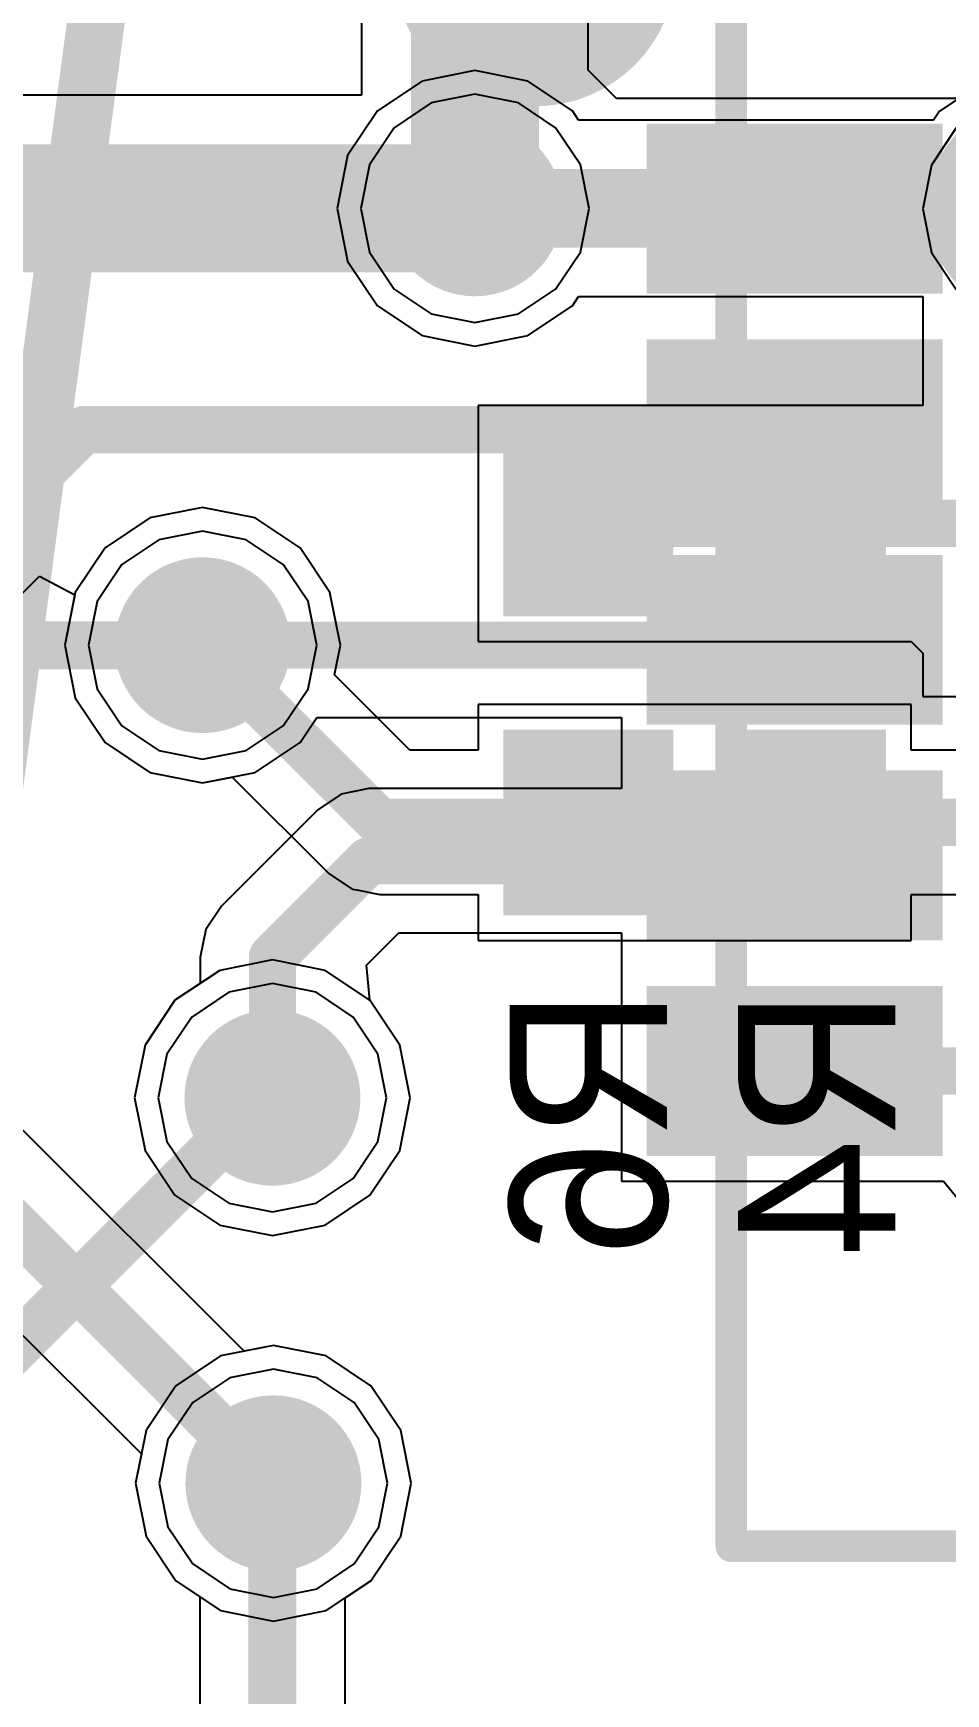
# Model space of a CAD drawing. Header units: millimetres. Extents: x 6 to 417, y 41 to 311.
# Drawn here: x 112.36 to 115.26, y 101.23 to 106.51 of the extents above; entities that cross this region are included whole.
import ezdxf

# ---------------------------------------------------------------- set-up
doc = ezdxf.new("R2010")
doc.units = ezdxf.units.MM
for name, color, linetype in [('BottomLayer', 5, 'Continuous'), ('BottomOverlay', 54, 'Continuous'), ('BottomPaste', 16, 'Continuous'), ('BottomSolder', 6, 'Continuous'), ('DrillDrawing', 1, 'Continuous'), ('KeepOutLayer', 6, 'Continuous'), ('Mechanical2', 216, 'Continuous'), ('Mechanical4', 56, 'Continuous'), ('MidLayer1', 16, 'Continuous'), ('MidLayer2', 76, 'Continuous'), ('MultiLayer', 9, 'Continuous'), ('TopLayer', 1, 'Continuous'), ('TopOverlay', 2, 'Continuous'), ('TopPaste', 8, 'Continuous'), ('TopSolder', 216, 'Continuous')]:
    doc.layers.add(name, color=color, linetype=linetype)

msp = doc.modelspace()

# ---------------------------------------------------------------- linework, layer by layer
at = {"layer": 'BottomLayer'}
for p, q in [((113.7649744, 106.38885504), (113.59743092, 106.3555277)), ((113.93251788, 106.3555277), (113.7649744, 106.38885504)), ((113.59743092, 106.3555277), (113.45539412, 106.26062314)), ((114.07455468, 106.26062314), (113.93251788, 106.3555277)), ((115.38245656, 106.35448376), (115.24041976, 106.2595792)), ((113.45539412, 106.26062314), (113.36048956, 106.11858634)), ((114.09406188, 106.23142838), (114.07455468, 106.26062314)), ((115.22161106, 106.23142838), (114.09406188, 106.23142838)), ((115.24041976, 106.2595792), (115.22161106, 106.23142838)), ((113.36048956, 106.11858634), (113.32716222, 105.95104286)), ((113.32716222, 105.95104286), (113.36048956, 105.78349938)), ((113.36048956, 105.78349938), (113.45539412, 105.64146258)), ((113.45539412, 105.64146258), (113.59743092, 105.54655802)), ((113.93251788, 105.54655802), (114.07455468, 105.64146258)), ((114.07455468, 105.64146258), (114.09406188, 105.67065734)), ((114.09406188, 105.67065734), (115.18749886, 105.67065734)), ((115.18749886, 105.67065734), (115.18749886, 105.54999972)), ((113.59743092, 105.54655802), (113.7649744, 105.51323068)), ((113.7649744, 105.51323068), (113.93251788, 105.54655802)), ((115.18749886, 105.54999972), (115.18749886, 105.54999972)), ((115.18749886, 105.54999972), (115.18749886, 105.54999972)), ((115.18749886, 105.54999972), (115.18749886, 105.54999718)), ((115.18749886, 105.54999718), (115.1875014, 105.54999718)), ((115.1875014, 105.54999718), (115.1875014, 105.32500144)), ((115.14999576, 105.3249989), (113.77499978, 105.3249989)), ((113.77499978, 105.3249989), (113.77499978, 104.57500294)), ((115.1875014, 105.32500144), (115.14999576, 105.32500144)), ((115.14999576, 105.32500144), (115.14999576, 105.3249989)), ((112.73245678, 104.96748374), (112.59041998, 104.87257918)), ((112.90000026, 105.00081108), (112.73245678, 104.96748374)), ((113.06754374, 104.96748374), (112.90000026, 105.00081108)), ((113.20958054, 104.87257918), (113.06754374, 104.96748374)), ((112.59041998, 104.87257918), (112.49551542, 104.73054238)), ((113.3044851, 104.73054238), (113.20958054, 104.87257918)), ((112.49551542, 104.73054238), (112.46218808, 104.5629989)), ((113.33781244, 104.5629989), (113.3044851, 104.73054238)), ((112.46218808, 104.5629989), (112.49551542, 104.39545542)), ((113.3190012, 104.46842708), (113.33781244, 104.5629989)), ((113.77499978, 104.57500294), (115.14999576, 104.57500294)), ((115.14999576, 104.57500294), (115.14999322, 104.57500294)), ((115.14999322, 104.57500294), (115.1875014, 104.53749476)), ((115.14999576, 104.57500294), (115.14999576, 104.57500294)), ((115.1875014, 104.53749476), (115.1875014, 104.39999948)), ((113.55802282, 104.22940546), (113.3190012, 104.46842708)), ((112.49551542, 104.39545542), (112.59041998, 104.25341862)), ((115.1499983, 104.37499826), (113.77499978, 104.37499826)), ((113.77499978, 104.37499826), (113.77499978, 104.22940546)), ((115.1499983, 104.22940546), (115.1499983, 104.37499826)), ((115.1875014, 104.39999948), (115.49112792, 104.39999948)), ((112.59041998, 104.25341862), (112.73245678, 104.15851406)), ((113.77499978, 104.22940546), (113.55802282, 104.22940546)), ((115.45879626, 104.22940546), (115.1499983, 104.22940546)), ((112.73245678, 104.15851406), (112.90000026, 104.12518672)), ((112.90000026, 104.12518672), (112.99457208, 104.14399796)), ((112.99457208, 104.14399796), (113.30078432, 103.83778572)), ((113.30078432, 103.83778572), (113.37520886, 103.7880576)), ((113.37520886, 103.7880576), (113.38977576, 103.78515946)), ((113.38977576, 103.78515946), (113.46299888, 103.77059256)), ((113.46299888, 103.77059256), (113.46301158, 103.7705951)), ((113.46301158, 103.7705951), (113.77499978, 103.7705951)), ((113.77499978, 103.7705951), (113.77499978, 103.6250023)), ((115.1499983, 103.6250023), (115.1499983, 103.7705951)), ((115.1499983, 103.7705951), (115.51184924, 103.7705951)), ((113.77499978, 103.6250023), (115.1499983, 103.6250023)), ((112.9544477, 103.5294856), (112.8124109, 103.43458104)), ((113.12199118, 103.56281294), (112.9544477, 103.5294856)), ((113.28953466, 103.5294856), (113.12199118, 103.56281294)), ((113.43157146, 103.43458104), (113.28953466, 103.5294856)), ((112.8124109, 103.43458104), (112.71750634, 103.29254424)), ((113.52647602, 103.29254424), (113.43157146, 103.43458104)), ((112.71750634, 103.29254424), (112.684179, 103.12500076)), ((113.55980336, 103.12500076), (113.52647602, 103.29254424)), ((112.684179, 103.12500076), (112.71750634, 102.95745728)), ((113.52647602, 102.95745728), (113.55980336, 103.12500076)), ((113.03187706, 102.31928736), (112.29843682, 103.05272506)), ((112.71750634, 102.95745728), (112.8124109, 102.81542048)), ((113.43157146, 102.81542048), (113.52647602, 102.95745728)), ((112.8124109, 102.81542048), (112.9544477, 102.72051592)), ((113.28953466, 102.72051592), (113.43157146, 102.81542048)), ((111.98897846, 102.70986062), (112.70571312, 101.99312342)), ((112.9544477, 102.72051592), (113.12199118, 102.68718858)), ((113.12199118, 102.68718858), (113.28953466, 102.72051592)), ((113.12500108, 102.33781158), (113.03187706, 102.31928736)), ((113.29254456, 102.30448424), (113.12500108, 102.33781158)), ((113.43458136, 102.20957968), (113.29254456, 102.30448424)), ((113.52948592, 102.06754288), (113.43458136, 102.20957968)), ((113.56281326, 101.8999994), (113.52948592, 102.06754288)), ((112.70571312, 101.99312342), (112.6871889, 101.8999994)), ((112.6871889, 101.8999994), (112.72051624, 101.73245592)), ((113.52948592, 101.73245592), (113.56281326, 101.8999994)), ((112.72051624, 101.73245592), (112.8154208, 101.59041912)), ((113.43458136, 101.59041912), (113.52948592, 101.73245592)), ((112.8154208, 101.59041912), (112.9574576, 101.49551456)), ((113.29254456, 101.49551456), (113.43458136, 101.59041912)), ((112.9574576, 101.49551456), (113.12500108, 101.46218722)), ((113.12500108, 101.46218722), (113.29254456, 101.49551456))]:
    msp.add_line(p, q, dxfattribs=at)
for points, const_width in [([(113.6252744, 105.95104286, 1), (113.9046744, 105.95104286, 1)], 0.2794), ([(113.70247516, 105.95104286, 1), (113.82747364, 105.95104286, 1)], 0.12499848), ([(114.08749852, 104.95000092, 1), (114.16249964, 104.95000092, 1)], 0.07499858), ([(112.76030026, 104.5629989, 1), (113.03970026, 104.5629989, 1)], 0.2794), ([(112.8624997, 104.5629989, 1), (112.93750082, 104.5629989, 1)], 0.07499858), ([(113.42549832, 104.00000028, 1), (113.50049944, 104.00000028, 1)], 0.07499858), ([(113.42549832, 104.00000028, 1), (113.50049944, 104.00000028, 1)], 0.07499858), ([(114.08749852, 104.00000028, 1), (114.16249964, 104.00000028, 1)], 0.07499858), ([(114.76249844, 104.00000028, 1), (114.83749956, 104.00000028, 1)], 0.07499858), ([(112.98229118, 103.12500076, 1), (113.26169118, 103.12500076, 1)], 0.2794), ([(112.98530108, 101.8999994, 1), (113.26470108, 101.8999994, 1)], 0.2794), ([(113.08690108, 101.8999994, 1), (113.16310108, 101.8999994, 1)], 0.07619999999999999)]:
    msp.add_lwpolyline(points, format="xyb", close=True, dxfattribs=dict(at, const_width=const_width))
for points, const_width in [([(113.7649744, 105.95104286), (116.19999874, 105.95104286)], 0.2499995), ([(114.12499908, 104.95000092), (115.55000004, 104.95000092)], 0.1499997), ([(112.90000026, 104.5629989), (113.46299888, 104.00000028)], 0.1499997), ([(113.46299888, 104.00000028), (114.12499908, 104.00000028)], 0.1499997), ([(114.799999, 104.00000028), (115.87500066, 104.00000028)], 0.1499997), ([(111.89999972, 103.12500076), (113.12500108, 101.8999994)], 0.1524)]:
    msp.add_lwpolyline(points, dxfattribs=dict(at, const_width=const_width))
for points in [[(114.32499868, 104.72500264), (114.32499868, 105.1749992), (113.92499948, 104.72500264), (113.92499948, 105.1749992)], [(114.5999994, 105.1749992), (114.5999994, 104.72500264), (114.9999986, 105.1749992), (114.9999986, 104.72500264)], [(114.32499868, 103.775002), (114.32499868, 104.22499856), (113.92499948, 103.775002), (113.92499948, 104.22499856)], [(114.5999994, 104.22499856), (114.5999994, 103.775002), (114.9999986, 104.22499856), (114.9999986, 103.775002)]]:
    msp.add_solid(points, dxfattribs=at)
at = {"layer": 'BottomPaste'}
for points in [[(114.27499878, 104.77500254), (114.27499878, 105.1249993), (113.97499938, 104.77500254), (113.97499938, 105.1249993)], [(114.6499993, 105.1249993), (114.6499993, 104.77500254), (114.9499987, 105.1249993), (114.9499987, 104.77500254)], [(114.27499878, 103.8250019), (114.27499878, 104.17499866), (113.97499938, 103.8250019), (113.97499938, 104.17499866)], [(114.6499993, 104.17499866), (114.6499993, 103.8250019), (114.9499987, 104.17499866), (114.9499987, 103.8250019)]]:
    msp.add_solid(points, dxfattribs=at)
at = {"layer": 'BottomSolder', "const_width": 0.34939986}
msp.add_lwpolyline([(115.37530138, 105.94999892, 1), (115.7246987, 105.94999892, 1)], format="xyb", close=True, dxfattribs=at)
at = {"layer": 'BottomSolder'}
for points in [[(114.39499854, 104.65500278), (114.39499854, 105.24499906), (113.85499962, 104.65500278), (113.85499962, 105.24499906)], [(114.52999954, 105.24499906), (114.52999954, 104.65500278), (115.06999846, 105.24499906), (115.06999846, 104.65500278)], [(114.39499854, 103.70500214), (114.39499854, 104.29499842), (113.85499962, 103.70500214), (113.85499962, 104.29499842)], [(114.52999954, 104.29499842), (114.52999954, 103.70500214), (115.06999846, 104.29499842), (115.06999846, 103.70500214)]]:
    msp.add_solid(points, dxfattribs=at)
at = {"layer": 'DrillDrawing', "const_width": 0.0999998}
for points in [[(119.98573666, 98.99999758, -39.99635117031188), (119.98573666, 101.00000374)], [(119.98186824, 99.00000012, -39.98872022724051), (119.98186824, 101.0000012)]]:
    msp.add_lwpolyline(points, format="xyb", dxfattribs=at)
at = {"layer": 'DrillDrawing', "const_width": 0.1524}
for points in [[(113.6887744, 105.95104286, 1), (113.8411744, 105.95104286, 1)], [(112.82380026, 104.5629989, 1), (112.97620026, 104.5629989, 1)], [(113.04579118, 103.12500076, 1), (113.19819118, 103.12500076, 1)], [(113.04880108, 101.8999994, 1), (113.20120108, 101.8999994, 1)]]:
    msp.add_lwpolyline(points, format="xyb", close=True, dxfattribs=at)
at = {"layer": 'KeepOutLayer', "const_width": 0.0999998}
msp.add_lwpolyline([(119.98573666, 98.99999758, -39.99635117031188), (119.98573666, 101.00000374)], format="xyb", dxfattribs=at)
at = {"layer": 'Mechanical2', "const_width": 0.0999998}
for points in [[(114.57887676, 101.70000234), (114.57887676, 106.6000027)], [(114.57887676, 101.70000234), (116.97887958, 101.70000234)]]:
    msp.add_lwpolyline(points, dxfattribs=at)
at = {"layer": 'Mechanical2', "const_width": 0.0499999}
msp.add_lwpolyline([(114.55387808, 101.70000234, 1), (114.60387544, 101.70000234, 1)], format="xyb", close=True, dxfattribs=at)
msp.add_lwpolyline([(114.55387808, 101.70000234, 1), (114.60387544, 101.70000234, 1)], format="xyb", close=True, dxfattribs=at)
at = {"layer": 'Mechanical4', "const_width": 0.0999998}
for points in [[(111.27552294, 96.54086864), (113.17474698, 110.8525342)], [(111.20199502, 96.61421876), (113.07337812, 110.7160981)]]:
    msp.add_lwpolyline(points, dxfattribs=at)
at = {"layer": 'MidLayer1'}
for p, q in [((113.6262269, 106.28601044), (113.5085995, 106.20741776)), ((113.7649744, 106.31361008), (113.6262269, 106.28601044)), ((113.9037219, 106.28601044), (113.7649744, 106.31361008)), ((114.0213493, 106.20741776), (113.9037219, 106.28601044)), ((113.5085995, 106.20741776), (113.43000682, 106.08979036)), ((114.09994198, 106.08979036), (114.0213493, 106.20741776)), ((115.29362514, 106.20637382), (115.21503246, 106.08874642)), ((113.43000682, 106.08979036), (113.40240718, 105.95104286)), ((114.12754162, 105.95104286), (114.09994198, 106.08979036)), ((115.21503246, 106.08874642), (115.18743282, 105.94999892)), ((113.40240718, 105.95104286), (113.43000682, 105.81229536)), ((114.09994198, 105.81229536), (114.12754162, 105.95104286)), ((115.18743282, 105.94999892), (115.21503246, 105.81125142)), ((113.43000682, 105.81229536), (113.5085995, 105.69466796)), ((114.0213493, 105.69466796), (114.09994198, 105.81229536)), ((115.21503246, 105.81125142), (115.29362514, 105.69362402)), ((113.5085995, 105.69466796), (113.6262269, 105.61607528)), ((113.9037219, 105.61607528), (114.0213493, 105.69466796)), ((113.6262269, 105.61607528), (113.7649744, 105.58847564)), ((113.7649744, 105.58847564), (113.9037219, 105.61607528)), ((112.76125276, 104.89796648), (112.64362536, 104.8193738)), ((112.90000026, 104.92556612), (112.76125276, 104.89796648)), ((113.03874776, 104.89796648), (112.90000026, 104.92556612)), ((113.15637516, 104.8193738), (113.03874776, 104.89796648)), ((112.64362536, 104.8193738), (112.56503268, 104.7017464)), ((113.23496784, 104.7017464), (113.15637516, 104.8193738)), ((112.56503268, 104.7017464), (112.53743304, 104.5629989)), ((113.26256748, 104.5629989), (113.23496784, 104.7017464)), ((112.53743304, 104.5629989), (112.56503268, 104.4242514)), ((113.23496784, 104.4242514), (113.26256748, 104.5629989)), ((112.56503268, 104.4242514), (112.64362536, 104.306624)), ((113.15637516, 104.306624), (113.23496784, 104.4242514)), ((112.64362536, 104.306624), (112.76125276, 104.22803132)), ((113.03874776, 104.22803132), (113.15637516, 104.306624)), ((112.76125276, 104.22803132), (112.90000026, 104.20043168)), ((112.90000026, 104.20043168), (113.03874776, 104.22803132)), ((113.12199118, 103.48756798), (112.98324368, 103.45996834)), ((113.26073868, 103.45996834), (113.12199118, 103.48756798)), ((112.98324368, 103.45996834), (112.86561628, 103.38137566)), ((113.37836608, 103.38137566), (113.26073868, 103.45996834)), ((112.86561628, 103.38137566), (112.7870236, 103.26374826)), ((113.45695876, 103.26374826), (113.37836608, 103.38137566)), ((112.7870236, 103.26374826), (112.75942396, 103.12500076)), ((113.4845584, 103.12500076), (113.45695876, 103.26374826)), ((112.75942396, 103.12500076), (112.7870236, 102.98625326)), ((113.45695876, 102.98625326), (113.4845584, 103.12500076)), ((112.7870236, 102.98625326), (112.86561628, 102.86862586)), ((113.37836608, 102.86862586), (113.45695876, 102.98625326)), ((112.86561628, 102.86862586), (112.98324368, 102.79003318)), ((113.26073868, 102.79003318), (113.37836608, 102.86862586)), ((112.98324368, 102.79003318), (113.12199118, 102.76243354)), ((113.12199118, 102.76243354), (113.26073868, 102.79003318)), ((113.12500108, 102.26256662), (112.98625358, 102.23496698)), ((113.26374858, 102.23496698), (113.12500108, 102.26256662)), ((112.98625358, 102.23496698), (112.86862618, 102.1563743)), ((113.38137598, 102.1563743), (113.26374858, 102.23496698)), ((112.86862618, 102.1563743), (112.7900335, 102.0387469)), ((113.45996866, 102.0387469), (113.38137598, 102.1563743)), ((112.7900335, 102.0387469), (112.76243386, 101.8999994)), ((113.4875683, 101.8999994), (113.45996866, 102.0387469)), ((112.76243386, 101.8999994), (112.7900335, 101.7612519)), ((113.45996866, 101.7612519), (113.4875683, 101.8999994)), ((112.7900335, 101.7612519), (112.86862618, 101.6436245)), ((113.38137598, 101.6436245), (113.45996866, 101.7612519)), ((112.86862618, 101.6436245), (112.98625358, 101.56503182)), ((113.26374858, 101.56503182), (113.38137598, 101.6436245)), ((112.98625358, 101.56503182), (113.12500108, 101.53743218)), ((113.12500108, 101.53743218), (113.26374858, 101.56503182))]:
    msp.add_line(p, q, dxfattribs=at)
at = {"layer": 'MidLayer1', "const_width": 0.2794}
for points in [[(113.6252744, 105.95104286, 1), (113.9046744, 105.95104286, 1)], [(112.76030026, 104.5629989, 1), (113.03970026, 104.5629989, 1)], [(112.98229118, 103.12500076, 1), (113.26169118, 103.12500076, 1)], [(112.98530108, 101.8999994, 1), (113.26470108, 101.8999994, 1)]]:
    msp.add_lwpolyline(points, format="xyb", close=True, dxfattribs=at)
at = {"layer": 'MidLayer2'}
for points, const_width in [([(113.6252744, 105.95104286, 1), (113.9046744, 105.95104286, 1)], 0.2794), ([(112.76030026, 104.5629989, 1), (113.03970026, 104.5629989, 1)], 0.2794), ([(112.86190026, 104.5629989, 1), (112.93810026, 104.5629989, 1)], 0.07619999999999999), ([(112.98229118, 103.12500076, 1), (113.26169118, 103.12500076, 1)], 0.2794), ([(113.07289552, 103.13599388, 1), (113.14909552, 103.13599388, 1)], 0.07619999999999999), ([(112.98530108, 101.8999994, 1), (113.26470108, 101.8999994, 1)], 0.2794)]:
    msp.add_lwpolyline(points, format="xyb", close=True, dxfattribs=dict(at, const_width=const_width))
at = {"layer": 'MidLayer2', "const_width": 0.1524}
for points in [[(110.2130003, 104.5629989), (112.90000026, 104.5629989)], [(111.87500104, 101.8999994), (113.11099552, 103.13599388)]]:
    msp.add_lwpolyline(points, dxfattribs=at)
at = {"layer": 'MultiLayer', "const_width": 0.2794}
for points in [[(113.6252744, 105.95104286, 1), (113.9046744, 105.95104286, 1)], [(112.76030026, 104.5629989, 1), (113.03970026, 104.5629989, 1)], [(112.98229118, 103.12500076, 1), (113.26169118, 103.12500076, 1)], [(112.98530108, 101.8999994, 1), (113.26470108, 101.8999994, 1)]]:
    msp.add_lwpolyline(points, format="xyb", close=True, dxfattribs=at)
at = {"layer": 'TopLayer'}
for p, q in [((113.40485574, 107.27126374), (113.40485574, 106.31116152)), ((114.12509306, 106.389805), (114.12509306, 107.12209716)), ((114.2148973, 106.30000076), (114.12509306, 106.389805)), ((113.40485574, 106.31116152), (111.74812296, 106.31116152)), ((114.23000268, 106.30000076), (114.2148973, 106.30000076)), ((114.23000268, 106.29999822), (114.23000268, 106.30000076)), ((115.3009124, 106.29999822), (114.23000268, 106.29999822)), ((112.10440622, 104.50497768), (112.38193932, 104.78251078)), ((112.38193932, 104.78251078), (112.49394316, 104.72264298)), ((112.49394316, 104.72264298), (112.46218808, 104.5629989)), ((112.46218808, 104.5629989), (112.49551542, 104.39545542)), ((112.49551542, 104.39545542), (112.59041998, 104.25341862)), ((113.20958054, 104.25341862), (113.26315168, 104.33359372)), ((113.26315168, 104.33359372), (114.23000014, 104.33359372)), ((114.23000014, 104.33359372), (114.23000014, 104.22999982)), ((112.59041998, 104.25341862), (112.73245678, 104.15851406)), ((113.06754374, 104.15851406), (113.20958054, 104.25341862)), ((114.23000014, 104.22999982), (114.23000014, 104.10740418)), ((112.73245678, 104.15851406), (112.90000026, 104.12518672)), ((112.90000026, 104.12518672), (113.06754374, 104.15851406)), ((113.42800022, 104.10740418), (113.3402102, 104.08994168)), ((114.23000014, 104.10740418), (113.42800022, 104.10740418)), ((113.3402102, 104.08994168), (113.26578566, 104.04021356)), ((113.26578566, 104.04021356), (112.95977662, 103.73420452)), ((112.95977662, 103.73420452), (112.9100485, 103.65977998)), ((112.9100485, 103.65977998), (112.892586, 103.57198996)), ((113.42058342, 103.54615308), (113.52302416, 103.64859382)), ((113.52302416, 103.64859382), (114.23000014, 103.64859382)), ((114.23000014, 103.64859382), (114.23000014, 103.54499992)), ((112.892586, 103.57198996), (112.892586, 103.48815218)), ((113.431574, 103.4345785), (113.42058342, 103.54615308)), ((114.23000014, 103.54499992), (114.23000014, 102.86000002)), ((112.892586, 103.48815218), (112.8124109, 103.43458104)), ((112.8124109, 103.43458104), (112.71750634, 103.29254424)), ((113.52647602, 103.29254424), (113.431574, 103.4345785)), ((112.71750634, 103.29254424), (112.684179, 103.12500076)), ((113.55980336, 103.12500076), (113.52647602, 103.29254424)), ((112.684179, 103.12500076), (112.71750634, 102.95745728)), ((113.52647602, 102.95745728), (113.55980336, 103.12500076)), ((112.71750634, 102.95745728), (112.8124109, 102.81542048)), ((113.43157146, 102.81542048), (113.52647602, 102.95745728)), ((114.23000014, 102.86000002), (115.25293434, 102.86000002)), ((115.25293434, 102.86000002), (115.33350314, 102.76182648)), ((112.8124109, 102.81542048), (112.9544477, 102.72051592)), ((113.28953466, 102.72051592), (113.43157146, 102.81542048)), ((112.9544477, 102.72051592), (113.12199118, 102.68718858)), ((113.12199118, 102.68718858), (113.28953466, 102.72051592)), ((113.12500108, 102.33781158), (112.9574576, 102.30448424)), ((113.29254456, 102.30448424), (113.12500108, 102.33781158)), ((112.9574576, 102.30448424), (112.8154208, 102.20957968)), ((113.43458136, 102.20957968), (113.29254456, 102.30448424)), ((112.8154208, 102.20957968), (112.72051624, 102.06754288)), ((113.52948592, 102.06754288), (113.43458136, 102.20957968)), ((112.72051624, 102.06754288), (112.6871889, 101.8999994)), ((113.56281326, 101.8999994), (113.52948592, 102.06754288)), ((112.6871889, 101.8999994), (112.72051624, 101.73245592)), ((113.52948592, 101.73245592), (113.56281326, 101.8999994)), ((112.72051624, 101.73245592), (112.8154208, 101.59041912)), ((113.43458136, 101.59041912), (113.52948592, 101.73245592)), ((112.8154208, 101.59041912), (112.89135918, 101.53968008)), ((113.35262318, 101.53565672), (113.43458136, 101.59041912)), ((112.89135918, 101.53968008), (112.89135918, 100.70300916)), ((113.35262318, 100.79853856), (113.35262318, 101.53565672))]:
    msp.add_line(p, q, dxfattribs=at)
for points, const_width in [([(113.7649744, 105.95104286), (113.7649744, 107.27126374)], 0.4064), ([(111.62604294, 105.95104286), (113.7649744, 105.95104286)], 0.4064), ([(114.77500032, 105.94999892), (115.55000004, 105.94999892)], 0.2499995), ([(111.87500104, 104.60000162), (112.52299822, 105.2479988)], 0.1499997), ([(112.52299822, 105.2479988), (114.77498254, 105.2479988)], 0.1499997), ([(112.90000026, 104.5629989), (114.77498254, 104.5629989)], 0.1499997), ([(114.7700016, 104.5750004), (114.77500032, 104.57999912)], 0.1499997), ([(113.12199118, 103.57198996), (113.42800022, 103.877999)], 0.1499997), ([(113.42800022, 103.877999), (114.77498254, 103.877999)], 0.1499997), ([(113.12199118, 103.12500076), (113.12199118, 103.57198996)], 0.1499997), ([(114.77500032, 103.20999932), (115.5349988, 103.20999932)], 0.1499997), ([(113.12199118, 100.70300916), (113.12199118, 101.8999994)], 0.1524)]:
    msp.add_lwpolyline(points, dxfattribs=dict(at, const_width=const_width))
for points, const_width in [([(113.6252744, 105.95104286, 1), (113.9046744, 105.95104286, 1)], 0.2794), ([(113.6633744, 105.95104286, 1), (113.8665744, 105.95104286, 1)], 0.2032), ([(113.6633744, 105.95104286, 1), (113.8665744, 105.95104286, 1)], 0.2032), ([(114.71250108, 105.94999892, 1), (114.83749956, 105.94999892, 1)], 0.12499848), ([(112.48549766, 105.2479988, 1), (112.56049878, 105.2479988, 1)], 0.07499858), ([(112.48549766, 105.2479988, 1), (112.56049878, 105.2479988, 1)], 0.07499858), ([(114.73748198, 105.2479988, 1), (114.8124831, 105.2479988, 1)], 0.07499858), ([(112.76030026, 104.5629989, 1), (113.03970026, 104.5629989, 1)], 0.2794), ([(112.8624997, 104.5629989, 1), (112.93750082, 104.5629989, 1)], 0.07499858), ([(114.73250104, 104.5750004, 1), (114.80750216, 104.5750004, 1)], 0.07499858), ([(114.73748198, 104.5629989, 1), (114.8124831, 104.5629989, 1)], 0.07499858), ([(114.73749976, 104.57999912, 1), (114.81250088, 104.57999912, 1)], 0.07499858), ([(113.39049966, 103.877999, 1), (113.46550078, 103.877999, 1)], 0.07499858), ([(113.39049966, 103.877999, 1), (113.46550078, 103.877999, 1)], 0.07499858), ([(114.73748198, 103.877999, 1), (114.8124831, 103.877999, 1)], 0.07499858), ([(113.08449062, 103.57198996, 1), (113.15949174, 103.57198996, 1)], 0.07499858), ([(113.08449062, 103.57198996, 1), (113.15949174, 103.57198996, 1)], 0.07499858), ([(112.98229118, 103.12500076, 1), (113.26169118, 103.12500076, 1)], 0.2794), ([(114.73749976, 103.20999932, 1), (114.81250088, 103.20999932, 1)], 0.07499858), ([(113.08449062, 103.12500076, 1), (113.15949174, 103.12500076, 1)], 0.07499858), ([(112.98530108, 101.8999994, 1), (113.26470108, 101.8999994, 1)], 0.2794), ([(113.08389118, 101.8999994, 1), (113.16009118, 101.8999994, 1)], 0.07619999999999999)]:
    msp.add_lwpolyline(points, format="xyb", close=True, dxfattribs=dict(at, const_width=const_width))
for points in [[(114.37999984, 106.14999852), (114.37999984, 105.74999932), (115.17999824, 106.14999852), (115.17999824, 105.74999932)], [(114.37999984, 106.14999852), (114.37999984, 105.74999932), (115.17999824, 106.14999852), (115.17999824, 105.74999932)], [(114.37999984, 105.46499862), (114.37999984, 105.06499942), (115.17999824, 105.46499862), (115.17999824, 105.06499942)], [(114.37999984, 104.77999872), (114.37999984, 104.37999952), (115.17999824, 104.77999872), (115.17999824, 104.37999952)], [(114.37999984, 104.09499882), (114.37999984, 103.69499962), (115.17999824, 104.09499882), (115.17999824, 103.69499962)], [(114.37999984, 103.40999892), (114.37999984, 103.00999972), (115.17999824, 103.40999892), (115.17999824, 103.00999972)]]:
    msp.add_solid(points, dxfattribs=at)
at = {"layer": 'TopOverlay'}
for points, const_width in [([(114.05499922, 106.72500118, 1), (113.85499962, 106.72500118, 1)], 0.7000011399999999), ([(113.6799987, 106.72500118, 1), (114.03000054, 106.72500118, 1)], 0.3499993), ([(113.8799983, 106.72500118, 1), (114.23000014, 106.72500118, 1)], 0.3499993)]:
    msp.add_lwpolyline(points, format="xyb", close=True, dxfattribs=dict(at, const_width=const_width))
at = {"layer": 'TopPaste'}
for points in [[(114.42999974, 106.09999862), (114.42999974, 105.79999922), (115.12999834, 106.09999862), (115.12999834, 105.79999922)], [(114.42999974, 106.09999862), (114.42999974, 105.79999922), (115.12999834, 106.09999862), (115.12999834, 105.79999922)], [(114.42999974, 105.41499872), (114.42999974, 105.11499932), (115.12999834, 105.41499872), (115.12999834, 105.11499932)], [(114.42999974, 104.72999882), (114.42999974, 104.42999942), (115.12999834, 104.72999882), (115.12999834, 104.42999942)], [(114.42999974, 104.04499892), (114.42999974, 103.74499952), (115.12999834, 104.04499892), (115.12999834, 103.74499952)], [(114.42999974, 103.35999902), (114.42999974, 103.05999962), (115.12999834, 103.35999902), (115.12999834, 103.05999962)]]:
    msp.add_solid(points, dxfattribs=at)
at = {"layer": 'TopSolder', "const_width": 0.34939986}
msp.add_lwpolyline([(115.37530138, 105.94999892, 1), (115.7246987, 105.94999892, 1)], format="xyb", close=True, dxfattribs=at)
at = {"layer": 'TopSolder'}
for points in [[(114.30999998, 106.21999838), (114.30999998, 105.67999946), (115.2499981, 106.21999838), (115.2499981, 105.67999946)], [(114.30999998, 106.21999838), (114.30999998, 105.67999946), (115.2499981, 106.21999838), (115.2499981, 105.67999946)], [(114.30999998, 105.53499848), (114.30999998, 104.99499956), (115.2499981, 105.53499848), (115.2499981, 104.99499956)], [(114.30999998, 104.84999858), (114.30999998, 104.30999966), (115.2499981, 104.84999858), (115.2499981, 104.30999966)], [(114.30999998, 104.16499868), (114.30999998, 103.62499976), (115.2499981, 104.16499868), (115.2499981, 103.62499976)], [(114.30999998, 103.47999878), (114.30999998, 102.93999986), (115.2499981, 103.47999878), (115.2499981, 102.93999986)]]:
    msp.add_solid(points, dxfattribs=at)

# ---------------------------------------------------------------- texts
at = {"layer": 'BottomOverlay', "text_generation_flag": 2}
for s, p in [('R6', (114.37500112, 103.47500006)), ('R4', (115.10000094, 103.47300108))]:
    msp.add_text(s, height=0.499999, rotation=90, dxfattribs=at).set_placement(p)

doc.saveas('drawing.dxf')
